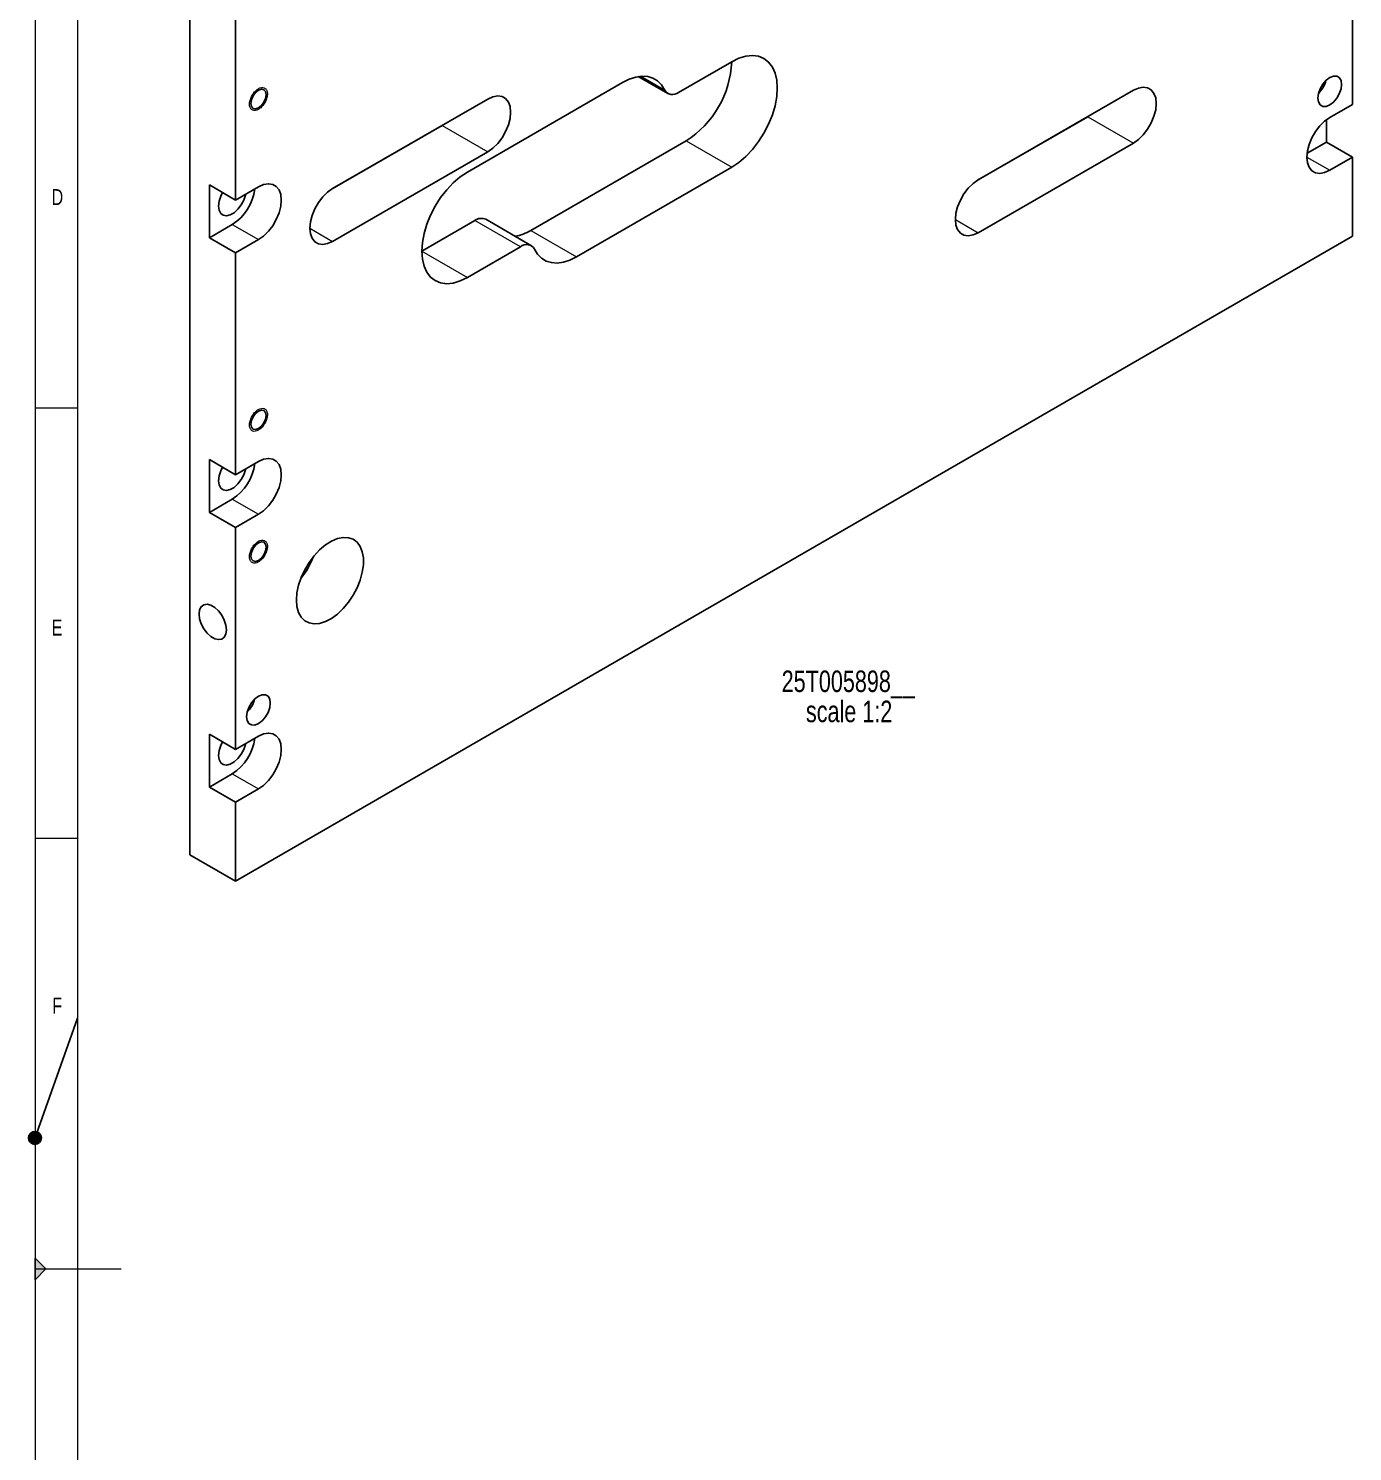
# Model space of a CAD drawing. Header units: millimetres. Extents: x -5 to 1672, y 0 to 1180.
# Drawn here: x 8.5 to 316.1, y 551.6 to 882.1 of the extents above; entities that cross this region are included whole.
import ezdxf

# ---------------------------------------------------------------- set-up
doc = ezdxf.new("R2010")
doc.units = ezdxf.units.MM
doc.header["$LTSCALE"] = 2
doc.layers.add('SLD-0', color=7, linetype='Continuous')
doc.styles.add('SLDTEXTSTYLE0', font='TXT', dxfattribs={"width": 0.75})

# ---------------------------------------------------------------- blocks, each defined once
blk = doc.blocks.new('SW_NOTE_0_13')
at = {"color": 0, "linetype": 'Continuous', "lineweight": 0, "char_height": 5, "attachment_point": 2, "style": 'SLDTEXTSTYLE0'}
for s, insert in [('25T005898__', (19.06, 6.45)), ('scale 1:2', (19.26, -0.55))]:
    blk.add_mtext(s, dxfattribs=dict(at, insert=insert))

msp = doc.modelspace()

# ---------------------------------------------------------------- hatches: boundary and pattern name
at = {"linetype": 'Continuous'}
h = msp.add_hatch(color=7, dxfattribs=at)
edge = h.paths.add_edge_path(flags=0)
edge.add_arc((9.9599908, 624.4402902), 1.4993991, 0, 360)
msp.add_hatch(color=7, dxfattribs=at).paths.add_polyline_path([(10, 596.5), (10, 591.5), (12.5, 594)], flags=0)

# ---------------------------------------------------------------- linework, layer by layer
at = {"color": 7, "linetype": 'Continuous', "lineweight": 18}
for p, q in [((10, 1178), (10, 10)), ((19.8441921, 1168.0805368), (19.8441921, 20)), ((10, 794), (20, 794)), ((20, 694), (10, 694)), ((10, 594), (30, 594))]:
    msp.add_line(p, q, dxfattribs=at)
at = {"color": 7, "linetype": 'Continuous', "lineweight": 25}
for p, q in [((45.9867284, 975.9787446), (45.9867284, 690.1894604)), ((316.1015188, 864.4976094), (316.1015188, 916.0416665)), ((56.5933301, 893.8152798), (56.5933301, 842.2712227)), ((159.4858077, 867.278602), (171.8464225, 874.414233)), ((146.5141001, 869.6158087), (110.4516542, 848.7974019)), ((150.1564851, 870.973663), (156.9860108, 867.0310617)), ((265.1898305, 867.768509), (229.1273847, 846.9501021)), ((115.1853911, 865.7534224), (79.1229452, 844.9350156)), ((316.1015188, 864.4976094), (310.7982179, 861.436079)), ((78.9877418, 844.8549738), (104.5787894, 859.6283711)), ((104.5787894, 859.6283711), (104.7139927, 859.7084128)), ((228.9921813, 846.8700604), (254.5832288, 861.6434577)), ((254.5832288, 861.6434577), (254.7184322, 861.7234994)), ((310.0204005, 860.9208292), (310.0204005, 855.7599704)), ((79.1229452, 832.6869034), (115.1853911, 853.5053102)), ((125.1773749, 835.2226626), (161.2398208, 856.0410695)), ((229.1273847, 834.70199), (265.1898305, 855.5203968)), ((305.5520797, 853.1804638), (310.0204005, 855.7599704)), ((310.0204005, 855.7599704), (316.1015188, 852.2494155)), ((135.7839766, 829.0996018), (171.8464225, 849.9180086)), ((310.7982179, 849.1878851), (316.1015188, 852.2494155)), ((316.1015188, 833.8772881), (316.1015188, 852.2494155)), ((50.5122118, 845.7817776), (56.5933301, 842.2712227)), ((50.5122118, 833.5335838), (50.5122118, 845.7817776)), ((61.8966309, 845.3327531), (56.5933301, 842.2712227)), ((50.5122118, 833.5335838), (55.8155126, 836.5951142)), ((112.2056673, 837.5598694), (99.8450525, 830.4242384)), ((125.3120659, 831.6843488), (114.7054642, 837.8074097)), ((50.5122118, 833.5335838), (56.5933301, 830.0230289)), ((56.5933301, 684.0663996), (316.1015188, 833.8772881)), ((56.5933301, 830.0230289), (61.8966309, 833.0845593)), ((56.5933301, 830.0230289), (56.5933301, 778.4789718)), ((122.812269, 831.4368086), (110.4516542, 824.3011775)), ((50.5122118, 781.9895267), (56.5933301, 778.4789718)), ((50.5122118, 769.7413328), (50.5122118, 781.9895267)), ((61.8966309, 781.5405022), (56.5933301, 778.4789718)), ((50.5122118, 769.7413328), (55.8155126, 772.8028633)), ((50.5122118, 769.7413328), (56.5933301, 766.230778)), ((56.5933301, 766.230778), (61.8966309, 769.2923084)), ((56.5933301, 766.230778), (56.5933301, 714.6867209)), ((50.5122118, 718.1972757), (56.5933301, 714.6867209)), ((50.5122118, 705.9490819), (50.5122118, 718.1972757)), ((61.8966309, 717.7482513), (56.5933301, 714.6867209)), ((50.5122118, 705.9490819), (55.8155126, 709.0106123)), ((50.5122118, 705.9490819), (56.5933301, 702.438527)), ((56.5933301, 702.438527), (61.8966309, 705.5000574)), ((56.5933301, 702.438527), (56.5933301, 684.0663996)), ((56.5933301, 684.0663996), (45.9867284, 690.1894604))]:
    msp.add_line(p, q, dxfattribs=at)
at = {"color": 8, "linetype": 'Continuous', "lineweight": 18}
for p, q in [((150.7375426, 871.0410677), (156.2428808, 867.8629037)), ((104.5787894, 859.6283711), (115.1853911, 853.5053102)), ((254.5832288, 861.6434577), (265.1898305, 855.5203968)), ((161.2398208, 856.0410695), (171.8464225, 849.9180086)), ((305.4948818, 852.2494359), (310.7982179, 849.1878851)), ((55.8155126, 836.5951142), (61.8966309, 833.0845593)), ((122.812269, 831.4368086), (112.2056673, 837.5598694)), ((223.8240839, 837.7635203), (229.1273847, 834.70199)), ((73.8196444, 835.7484338), (79.1229452, 832.6869034)), ((125.1773749, 835.2226626), (135.7839766, 829.0996018)), ((99.8450525, 830.4242384), (110.4516542, 824.3011775)), ((55.8155126, 772.8028633), (61.8966309, 769.2923084)), ((55.8155126, 709.0106123), (61.8966309, 705.5000574))]:
    msp.add_line(p, q, dxfattribs=at)
at = {"color": 7, "linetype": 'Continuous', "lineweight": 25, "flags": 128}
for points in [[(171.8464225, 849.9180086), (173.5056605, 851.026661), (175.1240427, 852.4096038), (176.6617189, 854.0327844), (178.0808265, 855.8562348), (179.3464225, 857.8350555), (180.4273435, 859.9205214), (181.2969738, 862.0612814), (181.9339002, 864.2046229), (182.3224393, 866.2977697), (182.4530242, 868.2891817), (182.3224393, 870.1298235), (181.9339002, 871.7743725), (181.2969738, 873.1823346), (180.4273435, 874.3190408), (179.3464225, 875.1565018), (178.0808265, 875.6740966), (176.6617189, 875.8590801), (175.1240427, 875.7068976), (173.5056605, 875.2212962), (171.8464225, 874.414233)], [(156.2428808, 867.8629037), (155.5295402, 869.0246121), (154.6266263, 869.9412034), (153.5531254, 870.5934039), (152.3316105, 870.9674992), (150.9877673, 871.0556231), (149.5498535, 870.8559225), (148.048105, 870.3725966), (146.5141001, 869.6158087)], [(308.0405015, 865.9680984), (308.1754737, 867.0300837), (308.5671784, 868.1439501), (309.1772729, 869.2006646), (309.9460367, 870.0967887), (310.7982179, 870.7446034), (311.6503992, 871.0806962), (312.419163, 871.0721679), (313.0292574, 870.7198534), (313.4209621, 870.0582397), (313.5559344, 869.15209), (313.4209621, 868.0901048), (313.0292574, 866.9762384), (312.419163, 865.9195238), (311.6503992, 865.0233998), (310.7982179, 864.3755851), (309.9460367, 864.0394923), (309.1772729, 864.0480205), (308.5671784, 864.400335), (308.1754737, 865.0619488), (308.0405015, 865.9680984)], [(63.6643979, 866.7667427), (63.5298346, 867.4702526), (63.1466309, 867.9112961), (62.5731261, 868.0227283), (61.8966309, 867.7875846), (61.2201358, 867.2416636), (60.6466309, 866.4680768), (60.2634272, 865.5845958), (60.128864, 864.7257225), (60.2634272, 864.0222126), (60.6466309, 863.5811691), (61.2201358, 863.4697369), (61.8966309, 863.7048806), (62.5731261, 864.2508016), (63.1466309, 865.0243884), (63.5298346, 865.9078694), (63.6643979, 866.7667427)], [(115.1853911, 853.5053102), (116.3654865, 854.3401077), (117.4864071, 855.4401307), (118.4919451, 856.7502195), (119.3316786, 858.2046807), (119.9635, 859.7305816), (120.3557271, 861.2514071), (120.4886919, 862.6908968), (120.3557271, 863.9768685), (119.9635, 865.0448383), (119.3316786, 865.8412537), (118.4919451, 866.3261792), (117.4864071, 866.4752985), (116.3654865, 866.2811342), (115.1853911, 865.7534224)], [(265.1898305, 855.5203968), (266.369926, 856.3551943), (267.4908465, 857.4552173), (268.4963845, 858.7653061), (269.3361181, 860.2197673), (269.9679395, 861.7456682), (270.3601666, 863.2664937), (270.4931314, 864.7059833), (270.3601666, 865.9919551), (269.9679395, 867.0599249), (269.3361181, 867.8563403), (268.4963845, 868.3412658), (267.4908465, 868.4903851), (266.369926, 868.2962207), (265.1898305, 867.768509)], [(310.7982179, 861.436079), (309.6181146, 860.6012759), (308.4971866, 859.5012456), (307.4916419, 858.1911481), (306.6519027, 856.7366772), (306.0200771, 855.2107661), (305.6278474, 853.6899304), (305.4948817, 852.2504312), (305.6278474, 850.9644509), (306.0200771, 849.896474), (306.6519027, 849.1000532), (307.4916419, 848.6151246), (308.4971866, 848.4660043), (309.6181146, 848.6601699), (310.7982179, 849.1878851)], [(110.4516542, 848.7974019), (108.7924162, 847.6887496), (107.1740341, 846.3058068), (105.6363578, 844.6826261), (104.2172502, 842.8591758), (102.9516542, 840.8803551), (101.8707332, 838.7948891), (101.0011029, 836.6541291), (100.3641766, 834.5107876), (99.9756374, 832.4176408), (99.8450525, 830.4262289), (99.9756374, 828.585587), (100.3641766, 826.941038), (101.0011029, 825.533076), (101.8707332, 824.3963697), (102.9516542, 823.5589087), (104.2172502, 823.041314), (105.6363578, 822.8563304), (107.1740341, 823.008513), (108.7924162, 823.4941144), (110.4516542, 824.3011775)], [(229.1273847, 846.9501021), (227.9472892, 846.1153047), (226.8263687, 845.0152817), (225.8208307, 843.7051929), (224.9810971, 842.2507317), (224.3492757, 840.7248308), (223.9570487, 839.2040053), (223.8240838, 837.7645156), (223.9570487, 836.4785439), (224.3492757, 835.4105741), (224.9810971, 834.6141587), (225.8208307, 834.1292332), (226.8263687, 833.9801139), (227.9472892, 834.1742782), (229.1273847, 834.70199)], [(53.5657784, 844.0189911), (53.1386603, 843.1604459), (52.7624247, 841.9919085), (52.6335321, 840.8822928), (52.7624247, 839.9214934), (53.1386603, 839.1873483), (53.7317585, 838.7393338), (54.4936701, 838.6137453), (55.3626696, 838.8207572), (56.2683557, 839.3435986), (57.1373551, 840.1399121), (57.8992667, 841.1451851), (58.492365, 842.2779763), (58.8686006, 843.4465137), (58.9012202, 843.6035393)], [(61.8966309, 845.3327531), (63.0767343, 845.8604684), (64.1976623, 846.054634), (65.203207, 845.9055137), (66.0429462, 845.420585), (66.6747718, 844.6241643), (67.0670014, 843.5561873), (67.1999672, 842.270207), (67.0670014, 840.8307078), (66.6747718, 839.3098721), (66.0429462, 837.7839611), (65.203207, 836.3294902), (64.1976623, 835.0193927), (63.0767343, 833.9193623), (61.8966309, 833.0845593)], [(79.1229452, 844.9350156), (77.9428498, 844.1002181), (76.8219292, 843.0001951), (75.8163912, 841.6901063), (74.9766577, 840.2356451), (74.3448363, 838.7097442), (73.9526092, 837.1889187), (73.8196444, 835.7494291), (73.9526092, 834.4634573), (74.3448363, 833.3954875), (74.9766577, 832.5990721), (75.8163912, 832.1141466), (76.8219292, 831.9650273), (77.9428498, 832.1591917), (79.1229452, 832.6869034)], [(126.0551959, 830.8525069), (126.7685366, 829.6907984), (127.6714504, 828.7742071), (128.7449513, 828.1220067), (129.9664662, 827.7479114), (131.3103094, 827.6597875), (132.7482232, 827.8594881), (134.2499717, 828.3428139), (135.7839766, 829.0996018)], [(63.6643979, 792.2573937), (63.5298346, 792.9609036), (63.1466309, 793.401947), (62.5731261, 793.5133792), (61.8966309, 793.2782356), (61.2201358, 792.7323146), (60.6466309, 791.9587277), (60.2634272, 791.0752467), (60.128864, 790.2163734), (60.2634272, 789.5128635), (60.6466309, 789.07182), (61.2201358, 788.9603878), (61.8966309, 789.1955315), (62.5731261, 789.7414525), (63.1466309, 790.5150393), (63.5298346, 791.3985203), (63.6643979, 792.2573937)], [(53.5657784, 780.2267401), (53.1386603, 779.368195), (52.7624247, 778.1996576), (52.6335321, 777.0900419), (52.7624247, 776.1292424), (53.1386603, 775.3950974), (53.7317585, 774.9470829), (54.4936701, 774.8214943), (55.3626696, 775.0285062), (56.2683557, 775.5513477), (57.1373551, 776.3476612), (57.8992667, 777.3529341), (58.492365, 778.4857253), (58.8686006, 779.6542627), (58.9012202, 779.8112884)], [(61.8966309, 769.2923084), (63.0767343, 770.1271114), (64.1976623, 771.2271417), (65.203207, 772.5372392), (66.0429462, 773.9917101), (66.6747718, 775.5176212), (67.0670014, 777.0384569), (67.1999672, 778.4779561), (67.0670014, 779.7639364), (66.6747718, 780.8319133), (66.0429462, 781.6283341), (65.203207, 782.1132628), (64.1976623, 782.2623831), (63.0767343, 782.0682175), (61.8966309, 781.5405022)], [(70.7283946, 749.3842555), (70.8535067, 751.0617281), (71.2248218, 752.8297367), (71.8304055, 754.631456), (72.6507939, 756.4089774), (73.659619, 758.1051697), (74.8244563, 759.6655161), (76.1078671, 761.0398657), (77.4686013, 762.1840457), (78.862924, 763.0612812), (80.2460204, 763.6433773), (81.5734367, 763.9116248), (82.8025086, 763.8574021), (83.8937328, 763.4824519), (84.8120363, 762.7988254), (85.5279043, 761.828495), (86.018328, 760.6026478), (86.2675448, 759.1606836), (86.2675448, 757.5489483), (86.018328, 755.8192445), (85.5279043, 754.0271661), (84.8120363, 752.2303122), (83.8937328, 750.486435), (82.8025086, 748.8515842), (81.5734367, 747.3783052), (80.2460204, 746.1139505), (78.862924, 745.0991575), (77.4686013, 744.3665423), (76.1078671, 743.939652), (74.8244563, 743.8322071), (73.659619, 744.0476609), (72.6507939, 744.5790886), (71.8304055, 745.4094097), (71.2248218, 746.511937), (70.8535067, 747.8512343), (70.7283946, 749.3842555)], [(63.6643979, 761.6371132), (63.5298346, 762.3406231), (63.1466309, 762.7816666), (62.5731261, 762.8930988), (61.8966309, 762.6579551), (61.2201358, 762.1120341), (60.6466309, 761.3384473), (60.2634272, 760.4549662), (60.128864, 759.5960929), (60.2634272, 758.892583), (60.6466309, 758.4515396), (61.2201358, 758.3401074), (61.8966309, 758.575251), (62.5731261, 759.121172), (63.1466309, 759.8947589), (63.5298346, 760.7782399), (63.6643979, 761.6371132)], [(54.4720097, 742.4488686), (54.3431172, 743.5584843), (53.9668816, 744.7270217), (53.3737833, 745.8598129), (52.6118717, 746.8650858), (51.7428723, 747.6613993), (50.8371862, 748.1842408), (49.9681867, 748.3912527), (49.2062751, 748.2656641), (48.6131769, 747.8176496), (48.2369413, 747.0835046), (48.1080487, 746.1227051), (48.2369413, 745.0130894), (48.6131769, 743.844552), (49.2062751, 742.7117608), (49.9681867, 741.7064878), (50.8371862, 740.9101743), (51.7428723, 740.3873329), (52.6118717, 740.180321), (53.3737833, 740.3059095), (53.9668816, 740.7539241), (54.3431172, 741.4880691), (54.4720097, 742.4488686)], [(59.1389145, 722.2802707), (59.2738867, 723.342256), (59.6655915, 724.4561224), (60.2756859, 725.5128369), (61.0444497, 726.408961), (61.8966309, 727.0567757), (62.7488122, 727.3928685), (63.517576, 727.3843402), (64.1276704, 727.0320257), (64.5193751, 726.370412), (64.6543474, 725.4642624), (64.5193751, 724.4022771), (64.1276704, 723.2884107), (63.517576, 722.2316962), (62.7488122, 721.3355721), (61.8966309, 720.6877574), (61.0444497, 720.3516646), (60.2756859, 720.3601928), (59.6655915, 720.7125073), (59.2738867, 721.3741211), (59.1389145, 722.2802707)], [(61.8966309, 717.7482513), (63.0767343, 718.2759665), (64.1976623, 718.4701321), (65.203207, 718.3210119), (66.0429462, 717.8360832), (66.6747718, 717.0396624), (67.0670014, 715.9716855), (67.1999672, 714.6857052), (67.0670014, 713.246206), (66.6747718, 711.7253703), (66.0429462, 710.1994592), (65.203207, 708.7449883), (64.1976623, 707.4348908), (63.0767343, 706.3348605), (61.8966309, 705.5000574)], [(53.5657784, 716.4344892), (53.1386603, 715.5759441), (52.7624247, 714.4074067), (52.6335321, 713.297791), (52.7624247, 712.3369915), (53.1386603, 711.6028465), (53.7317585, 711.1548319), (54.4936701, 711.0292434), (55.3626696, 711.2362553), (56.2683557, 711.7590967), (57.1373551, 712.5554102), (57.8992667, 713.5606832), (58.492365, 714.6934744), (58.8686006, 715.8620118), (58.9012202, 716.0190375)]]:
    msp.add_lwpolyline(points, dxfattribs=at)
at = {"color": 7, "linetype": 'Continuous', "lineweight": 25}
for centre, radius, start, end in [((149.0684469, 875.3155663), 22.7958015, 302.27141009, 357.733966006), ((303.633096, 871.6964311), 6.4928244, 314.502885131, 345.502491401), ((158.1044191, 868.90319), 2.1324917, 209.197836642, 310.37454108), ((49.5102876, 846.3965226), 11.6543326, 302.753089746, 352.378011325), ((113.6668963, 835.5495082), 2.4853053, 65.298968596, 126.011489833), ((119.7881618, 844.1147958), 10.3977714, 279.67156916, 301.21859844), ((124.1936576, 829.8122205), 2.1324917, 29.197836642, 130.37454108), ((49.5102876, 782.6042717), 11.6543326, 302.753089746, 352.378011325), ((57.1604014, 766.2055446), 18.7666492, 320.939856966, 339.065519566), ((54.731509, 728.0086034), 6.4928244, 314.502885131, 345.502491401), ((49.5102876, 718.8120207), 11.6543326, 302.753089746, 352.378011325)]:
    msp.add_arc(centre, radius, start, end, dxfattribs=at)
at = {"color": 7, "linetype": 'Continuous', "lineweight": 18}
for points in [[(64.0178919, 866.9708448), (63.89002, 866.0591714), (63.5216566, 865.109753), (62.9572911, 864.2371034), (62.2649943, 863.5464771), (61.5282675, 863.1211738), (60.8359708, 863.0124913), (60.2716053, 863.2335383), (59.9032419, 863.7576534), (59.7753106, 864.5216204), (59.9032419, 865.4332938), (60.2716053, 866.3827122), (60.8359708, 867.2553618), (61.5282675, 867.9459881), (62.2649943, 868.3712914), (62.9572911, 868.4799739), (63.5216566, 868.2589269), (63.89002, 867.7348118), (64.0179513, 866.9708448), (63.9928258, 867.2413428), (64.0179513, 866.9708448)], [(64.0178919, 792.4614957), (63.89002, 791.5498223), (63.5216566, 790.6004039), (62.9572911, 789.7277543), (62.2649943, 789.037128), (61.5282675, 788.6118247), (60.8359708, 788.5031422), (60.2716053, 788.7241892), (59.9032419, 789.2483043), (59.7753106, 790.0122714), (59.9032419, 790.9239447), (60.2716053, 791.8733631), (60.8359708, 792.7460127), (61.5282675, 793.436639), (62.2649943, 793.8619424), (62.9572911, 793.9706249), (63.5216566, 793.7495778), (63.89002, 793.2254628), (64.0179513, 792.4614957), (63.9928258, 792.7319937), (64.0179513, 792.4614957)], [(64.0178919, 761.8412152), (63.89002, 760.9295419), (63.5216566, 759.9801235), (62.9572911, 759.1074739), (62.2649943, 758.4168476), (61.5282675, 757.9915442), (60.8359708, 757.8828617), (60.2716053, 758.1039088), (59.9032419, 758.6280238), (59.7753106, 759.3919909), (59.9032419, 760.3036643), (60.2716053, 761.2530827), (60.8359708, 762.1257322), (61.5282675, 762.8163586), (62.2649943, 763.2416619), (62.9572911, 763.3503444), (63.5216566, 763.1292974), (63.89002, 762.6051823), (64.0179513, 761.8412152), (63.9928258, 762.1117133), (64.0179513, 761.8412152)]]:
    msp.add_open_spline(points, degree=3, knots=[0, 0, 0, 0, 0.0555551884, 0.1111107655, 0.1666663427, 0.2222219198, 0.277777497, 0.3333330741, 0.3888886513, 0.4444442284, 0.4999998056, 0.5555553828, 0.6111109599, 0.6666665371, 0.7222221142, 0.7777776914, 0.8333332685, 0.8888888457, 0.9444444228, 1, 1, 1, 1], dxfattribs=at)
at = {"layer": 'SLD-0'}
for p, q in [((9.4583767, 623.027286), (19.8441921, 652.2832473)), ((12.5, 594), (10, 596.5)), ((10, 596.5), (10, 591.5)), ((10, 591.5), (12.5, 594))]:
    msp.add_line(p, q, dxfattribs=at)
msp.add_circle((9.9599908, 624.4402902), 1.4993991, dxfattribs=at)

# ---------------------------------------------------------------- block references
at = {"color": 7, "linetype": 'Continuous', "lineweight": 0}
msp.add_blockref('SW_NOTE_0_13', (179.8760919, 726.5595587), dxfattribs=at)

# ---------------------------------------------------------------- texts
at = {"color": 7, "linetype": 'Continuous', "lineweight": 0, "char_height": 3.7041667, "attachment_point": 1, "style": 'SLDTEXTSTYLE0'}
for s, insert in [('D', (13.8510759, 844.8306714)), ('E', (13.8510759, 744.8306714)), ('F', (13.9943133, 657.0058542))]:
    msp.add_mtext(s, dxfattribs=dict(at, insert=insert))

doc.saveas('drawing.dxf')
